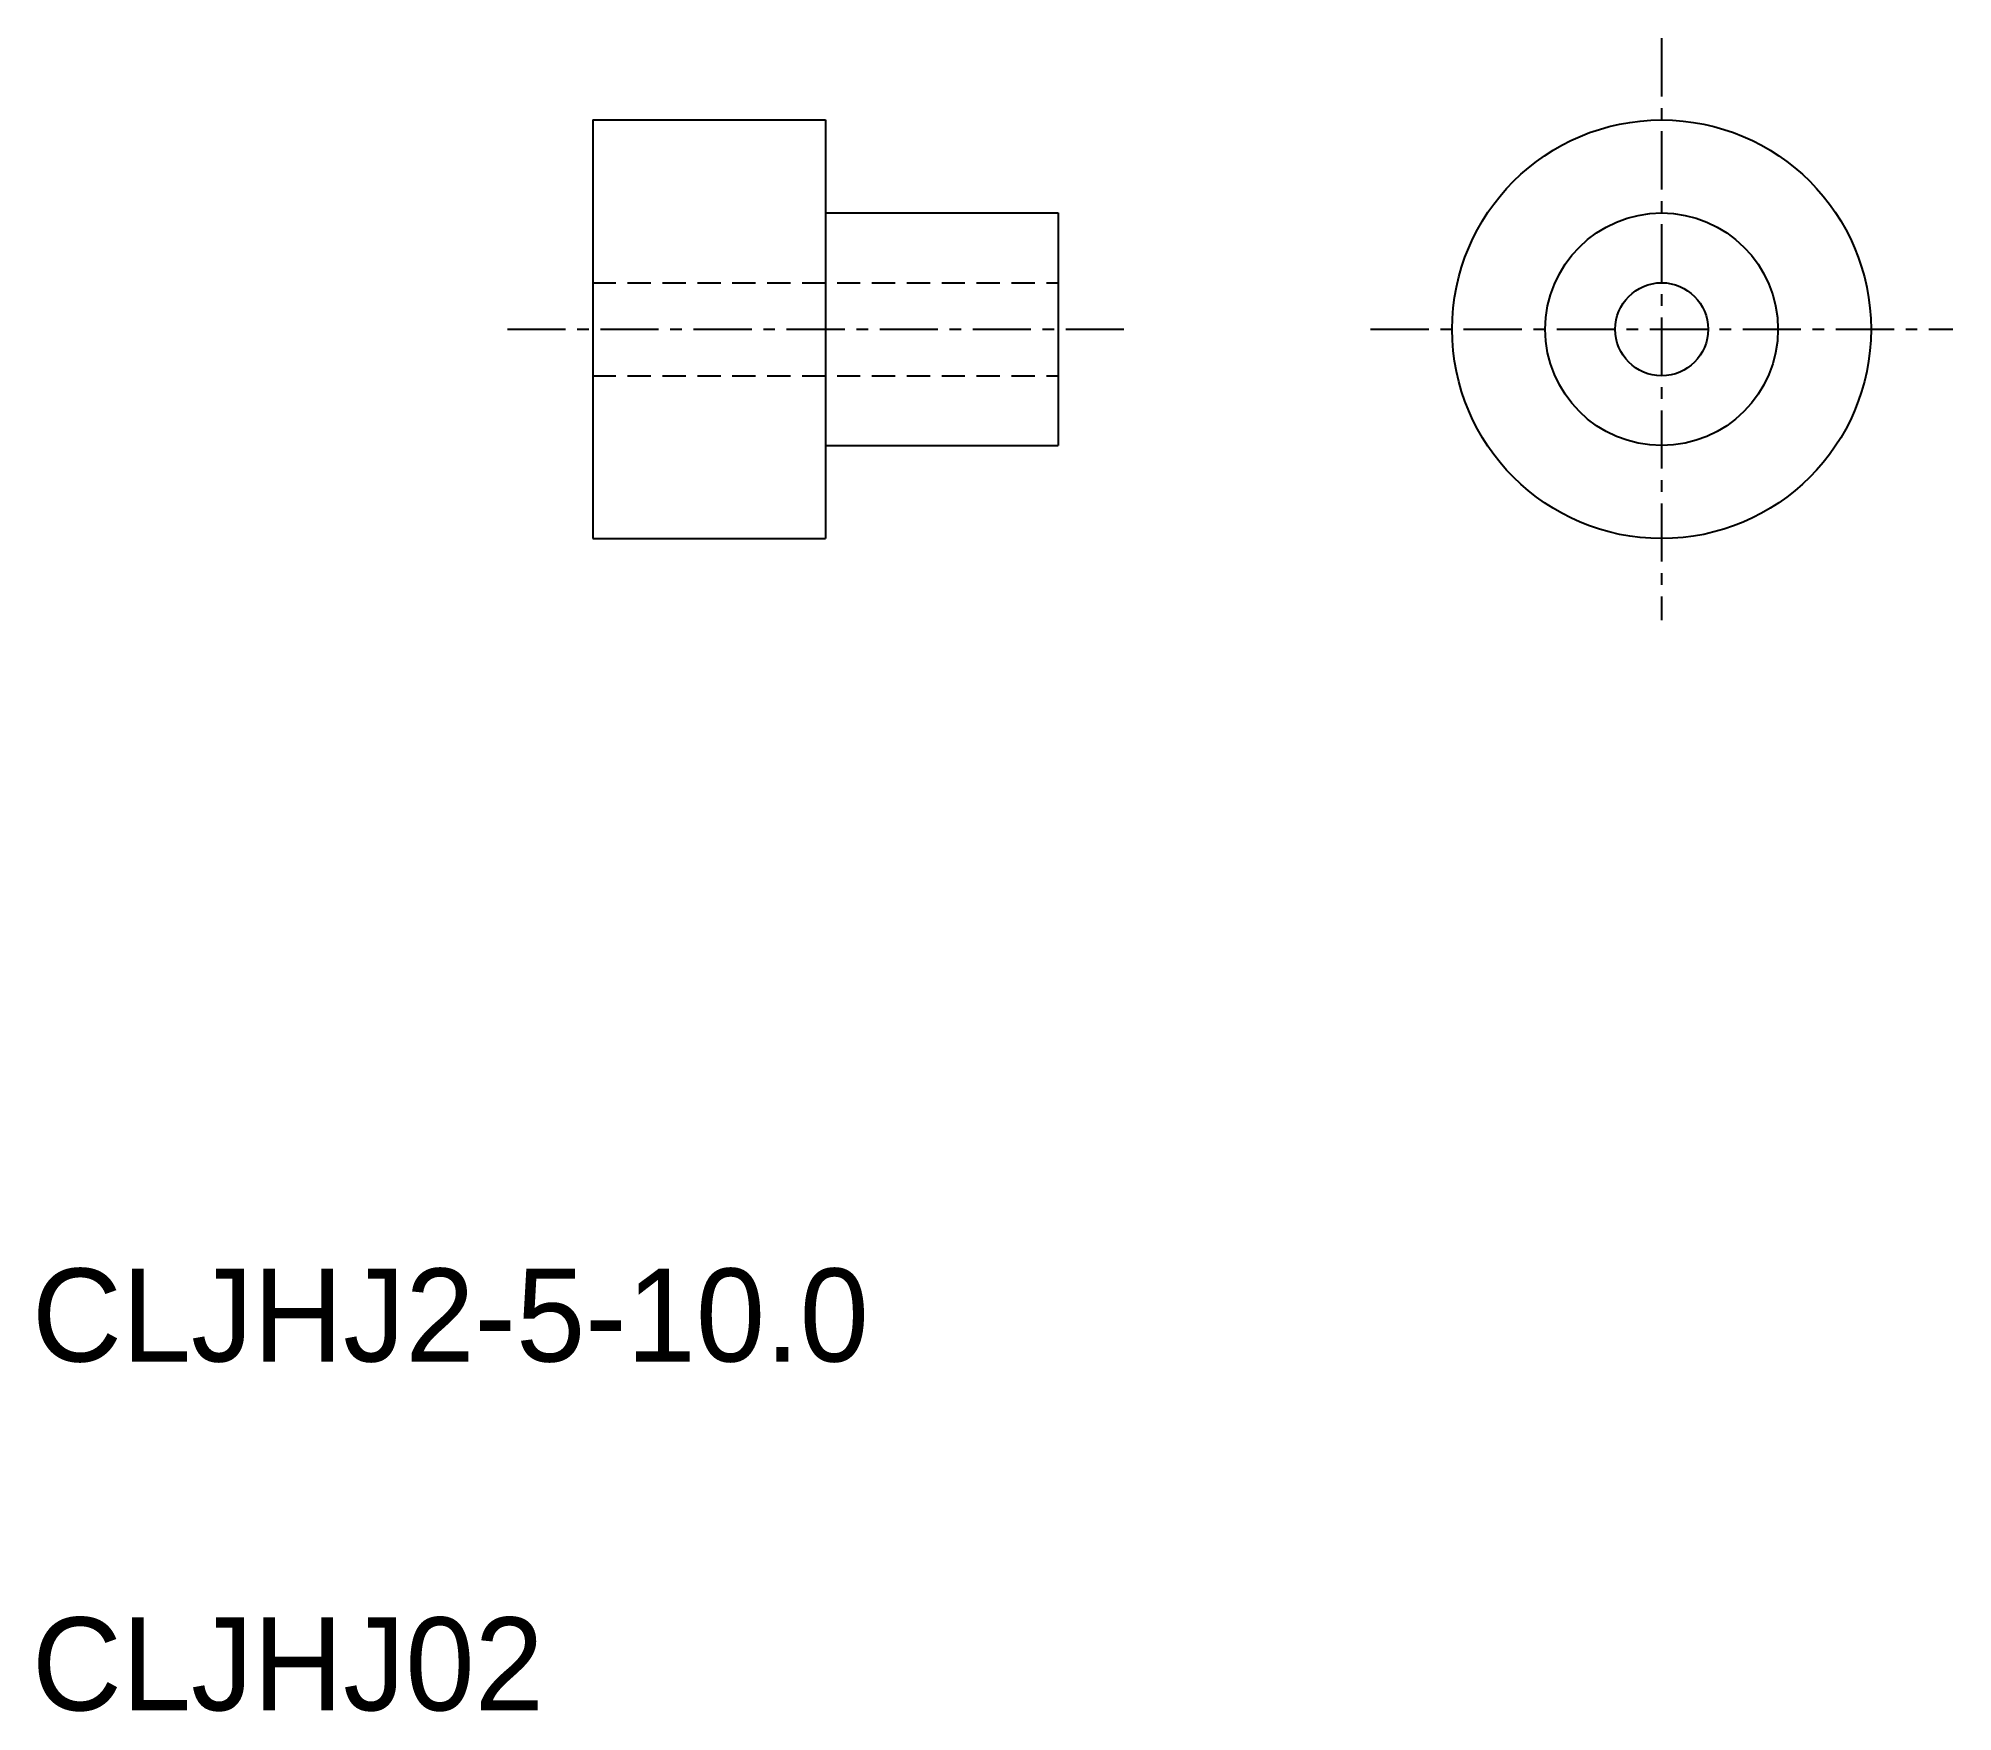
# Model space of a CAD drawing. Extents: x 5.1 to 46.3, y 5 to 40.9.
import ezdxf

# ---------------------------------------------------------------- set-up
doc = ezdxf.new("R2010")
doc.units = 0
doc.linetypes.add('CENTER', pattern=[2, 1.25, -0.25, 0.25, -0.25])
doc.linetypes.add('DASHED', pattern=[0.75, 0.5, -0.25])
doc.layers.get('0').update_dxf_attribs({"linetype": 'CONTINUOUS'})
doc.layers.add('CENTER', color=1, linetype='CENTER')

msp = doc.modelspace()

# ---------------------------------------------------------------- linework, layer by layer
at = {"color": 7, "linetype": 'CONTINUOUS'}
for p, q in [((17.051, 39.192), (17.051, 30.192)), ((17.051, 39.192), (22.051, 39.192)), ((22.051, 39.192), (22.051, 30.192)), ((22.051, 37.192), (27.051, 37.192)), ((23.301, 37.192), (23.301, 37.193)), ((24.551, 37.192), (24.551, 37.192)), ((27.051, 37.192), (27.051, 32.192)), ((22.051, 32.192), (27.051, 32.192)), ((17.051, 30.192), (22.051, 30.192))]:
    msp.add_line(p, q, dxfattribs=at)
at = {"color": 3, "linetype": 'DASHED'}
for p, q in [((17.051, 35.692), (27.051, 35.692)), ((17.051, 33.692), (27.051, 33.692))]:
    msp.add_line(p, q, dxfattribs=at)
at = {"color": 7, "linetype": 'CONTINUOUS'}
for radius in [4.5, 2.5, 1]:
    msp.add_circle((40.023, 34.692), radius, dxfattribs=at)
at = {"layer": 'CENTER', "color": 1, "linetype": 'CENTER'}
for p, q in [((40.023, 40.948), (40.023, 28.437)), ((15.218, 34.692), (28.664, 34.692)), ((33.768, 34.692), (46.279, 34.692))]:
    msp.add_line(p, q, dxfattribs=at)

# ---------------------------------------------------------------- texts
at = {"color": 7, "linetype": 'CONTINUOUS'}
for s, p in [('CLJHJ2-5-10.0', (5, 12.5)), ('CLJHJ02', (5, 5))]:
    msp.add_text(s, height=2, dxfattribs=at).set_placement(p)

doc.saveas('drawing.dxf')
